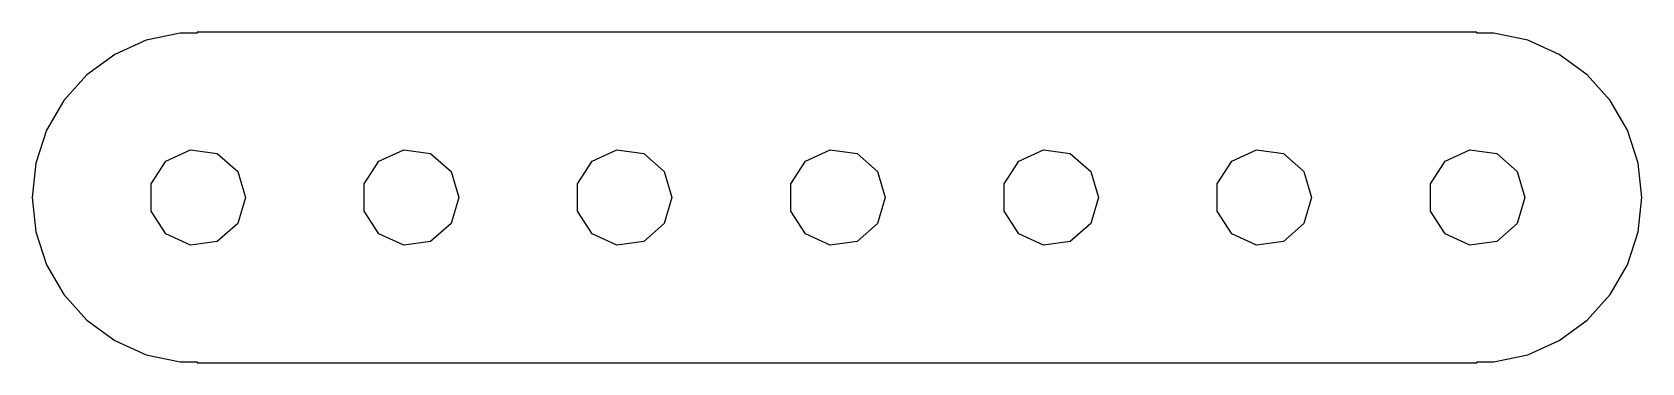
# Model space of a CAD drawing. Header units: metres. Extents: x -105 to 12, y -12 to 12.
import ezdxf

# ---------------------------------------------------------------- set-up
doc = ezdxf.new("R2010")
doc.units = ezdxf.units.M

msp = doc.modelspace()

# ---------------------------------------------------------------- linework, layer by layer
for p, q in [((-94.2543, 11.9342), (-96.7082, 11.4127)), ((-93, 11.9342), (-94.2543, 11.9342)), ((0, 12), (-93, 12)), ((-93, 12), (-93, 11.9342)), ((0, 11.9342), (0, 12)), ((1.25433, 11.9342), (0, 11.9342)), ((3.70819, 11.4127), (1.25433, 11.9342)), ((-96.7082, 11.4127), (-99, 10.3923)), ((6, 10.3923), (3.70819, 11.4127)), ((-99, 10.3923), (-101.03, 8.91772)), ((8.02956, 8.91772), (6, 10.3923)), ((-101.03, 8.91772), (-102.708, 7.05342)), ((9.70819, 7.05342), (8.02956, 8.91772)), ((-102.708, 7.05342), (-103.963, 4.88083)), ((10.9625, 4.88083), (9.70819, 7.05342)), ((-103.963, 4.88083), (-104.738, 2.49493)), ((11.7378, 2.49493), (10.9625, 4.88083)), ((-104.738, 2.49493), (-105, 0)), ((-96.3582, 0.986053), (-95.292, 2.64511)), ((-95.292, 2.64511), (-93.4981, 3.46437)), ((-93.4981, 3.46437), (-91.5461, 3.1837)), ((-91.5461, 3.1837), (-90.0556, 1.89224)), ((-80.8582, 0.986053), (-79.792, 2.64511)), ((-79.792, 2.64511), (-77.9981, 3.46437)), ((-77.9981, 3.46437), (-76.0461, 3.1837)), ((-76.0461, 3.1837), (-74.5556, 1.89224)), ((-65.3582, 0.986053), (-64.292, 2.64511)), ((-64.292, 2.64511), (-62.4981, 3.46437)), ((-62.4981, 3.46437), (-60.546, 3.1837)), ((-60.546, 3.1837), (-59.0556, 1.89224)), ((-49.8582, 0.986053), (-48.792, 2.64511)), ((-48.792, 2.64511), (-46.9981, 3.46437)), ((-46.9981, 3.46437), (-45.046, 3.1837)), ((-45.046, 3.1837), (-43.5556, 1.89224)), ((-34.3582, 0.986053), (-33.292, 2.64511)), ((-33.292, 2.64511), (-31.4981, 3.46437)), ((-31.4981, 3.46437), (-29.546, 3.1837)), ((-29.546, 3.1837), (-28.0556, 1.89224)), ((-18.8582, 0.986053), (-17.792, 2.64511)), ((-17.792, 2.64511), (-15.9981, 3.46437)), ((-15.9981, 3.46437), (-14.046, 3.1837)), ((-14.046, 3.1837), (-12.5556, 1.89224)), ((-3.35822, 0.986053), (-2.29201, 2.64511)), ((-2.29201, 2.64511), (-0.498093, 3.46437)), ((-0.498093, 3.46437), (1.45395, 3.1837)), ((1.45395, 3.1837), (2.94438, 1.89224)), ((12, 0), (11.7378, 2.49493)), ((-90.0556, 1.89224), (-89.5, 0)), ((-74.5556, 1.89224), (-74, 0)), ((-59.0556, 1.89224), (-58.5, 0)), ((-43.5556, 1.89224), (-43, 0)), ((-28.0556, 1.89224), (-27.5, 0)), ((-12.5556, 1.89224), (-12, 0)), ((2.94438, 1.89224), (3.5, 0)), ((-105, 0), (-104.738, -2.49493)), ((-96.3582, -0.986053), (-96.3582, 0.986053)), ((-89.5, 0), (-90.0556, -1.89224)), ((-80.8582, -0.986053), (-80.8582, 0.986053)), ((-74, 0), (-74.5556, -1.89224)), ((-65.3582, -0.986053), (-65.3582, 0.986053)), ((-58.5, 0), (-59.0556, -1.89224)), ((-49.8582, -0.986053), (-49.8582, 0.986053)), ((-43, 0), (-43.5556, -1.89224)), ((-34.3582, -0.986053), (-34.3582, 0.986053)), ((-27.5, 0), (-28.0556, -1.89224)), ((-18.8582, -0.986053), (-18.8582, 0.986053)), ((-12, 0), (-12.5556, -1.89224)), ((-3.35822, -0.986053), (-3.35822, 0.986053)), ((3.5, 0), (2.94438, -1.89224)), ((11.7378, -2.49493), (12, 0)), ((-95.292, -2.64511), (-96.3582, -0.986053)), ((-79.792, -2.64511), (-80.8582, -0.986053)), ((-64.292, -2.64511), (-65.3582, -0.986053)), ((-48.792, -2.64511), (-49.8582, -0.986053)), ((-33.292, -2.64511), (-34.3582, -0.986053)), ((-17.792, -2.64511), (-18.8582, -0.986053)), ((-2.29201, -2.64511), (-3.35822, -0.986053)), ((-90.0556, -1.89224), (-91.5461, -3.1837)), ((-74.5556, -1.89224), (-76.0461, -3.1837)), ((-59.0556, -1.89224), (-60.546, -3.1837)), ((-43.5556, -1.89224), (-45.046, -3.1837)), ((-28.0556, -1.89224), (-29.546, -3.1837)), ((-12.5556, -1.89224), (-14.046, -3.1837)), ((2.94438, -1.89224), (1.45395, -3.1837)), ((-104.738, -2.49493), (-103.963, -4.88083)), ((-93.4981, -3.46437), (-95.292, -2.64511)), ((-91.5461, -3.1837), (-93.4981, -3.46437)), ((-77.9981, -3.46437), (-79.792, -2.64511)), ((-76.0461, -3.1837), (-77.9981, -3.46437)), ((-62.4981, -3.46437), (-64.292, -2.64511)), ((-60.546, -3.1837), (-62.4981, -3.46437)), ((-46.9981, -3.46437), (-48.792, -2.64511)), ((-45.046, -3.1837), (-46.9981, -3.46437)), ((-31.4981, -3.46437), (-33.292, -2.64511)), ((-29.546, -3.1837), (-31.4981, -3.46437)), ((-15.9981, -3.46437), (-17.792, -2.64511)), ((-14.046, -3.1837), (-15.9981, -3.46437)), ((-0.498093, -3.46437), (-2.29201, -2.64511)), ((1.45395, -3.1837), (-0.498093, -3.46437)), ((10.9625, -4.88083), (11.7378, -2.49493)), ((-103.963, -4.88083), (-102.708, -7.05342)), ((9.70819, -7.05342), (10.9625, -4.88083)), ((-102.708, -7.05342), (-101.03, -8.91772)), ((8.02956, -8.91772), (9.70819, -7.05342)), ((-101.03, -8.91772), (-99, -10.3923)), ((6, -10.3923), (8.02956, -8.91772)), ((-99, -10.3923), (-96.7082, -11.4127)), ((3.70819, -11.4127), (6, -10.3923)), ((-96.7082, -11.4127), (-94.2543, -11.9342)), ((1.25433, -11.9342), (3.70819, -11.4127)), ((-94.2543, -11.9342), (-93, -11.9342)), ((-93, -11.9342), (-93, -12)), ((-93, -12), (0, -12)), ((0, -11.9342), (1.25433, -11.9342)), ((0, -12), (0, -11.9342))]:
    msp.add_line(p, q)

doc.saveas('drawing.dxf')
